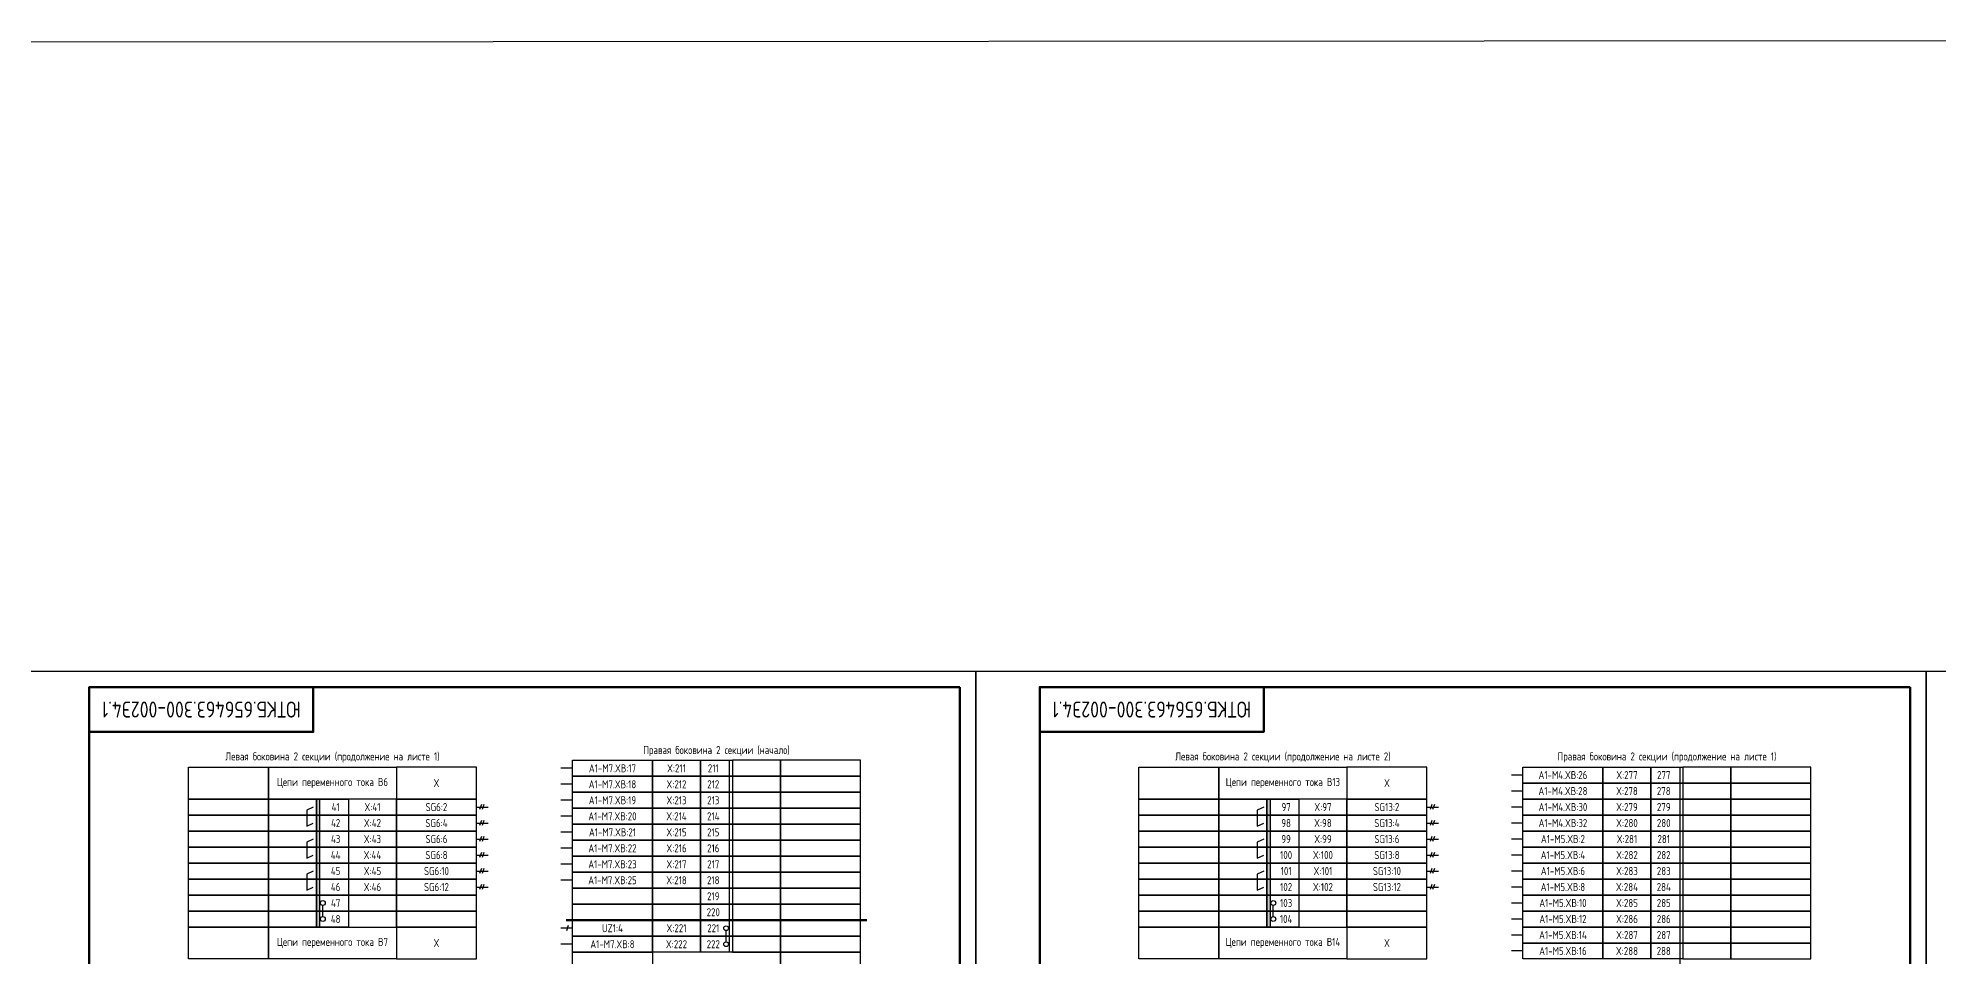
# Model space of a CAD drawing. Header units: millimetres. Extents: x -1315 to 7958, y -96 to 618.
# Drawn here: x 6181 to 6775, y 331 to 618 of the extents above; entities that cross this region are included whole.
import ezdxf

# ---------------------------------------------------------------- set-up
doc = ezdxf.new("R2010")
doc.units = ezdxf.units.MM
doc.styles.add('Gost_type_A', font='GOST_A.TTF')

# ---------------------------------------------------------------- blocks, each defined once
blk = doc.blocks.new('Штамп угловой верхний')
at = {"lineweight": 50}
blk.add_lwpolyline([(0, 0), (70, 0), (70, -14), (0, -14)], close=True, dxfattribs=at)

msp = doc.modelspace()

# ---------------------------------------------------------------- hatches: boundary and pattern name
h = msp.add_hatch(color=256)
h.dxf.hatch_style = 1
h.paths.add_polyline_path([(6269, 380.07), (6268, 380.07), (6268, 340.07), (6269, 340.07)])
h = msp.add_hatch(color=256)
h.dxf.hatch_style = 1
h.paths.add_polyline_path([(6566, 380.07), (6565, 380.07), (6565, 340.07), (6566, 340.07)])

# ---------------------------------------------------------------- linework, layer by layer
for p, q in [((6397, 392.19), (6397, 332.19)), ((6348, 389.69), (6344.38, 389.69)), ((6348, 389.69), (6344.38, 389.69)), ((6645, 387.57), (6641.38, 387.57)), ((6694, 390.07), (6694, 130.07)), ((6348, 384.69), (6344.38, 384.69)), ((6348, 384.69), (6344.38, 384.69)), ((6645, 382.57), (6641.38, 382.57)), ((6318, 377.57), (6321.62, 377.57)), ((6319.54, 378.38), (6318.96, 376.76)), ((6320.33, 378.38), (6319.75, 376.76)), ((6348, 379.69), (6344.38, 379.69)), ((6348, 379.69), (6344.38, 379.69)), ((6348, 374.69), (6344.38, 374.69)), ((6348, 374.69), (6344.38, 374.69)), ((6615, 377.57), (6618.62, 377.57)), ((6616.54, 378.38), (6615.96, 376.76)), ((6617.33, 378.38), (6616.75, 376.76)), ((6645, 377.57), (6641.38, 377.57)), ((6318, 372.57), (6321.62, 372.57)), ((6319.54, 373.38), (6318.96, 371.76)), ((6319.54, 368.38), (6318.96, 366.76)), ((6320.33, 373.38), (6319.75, 371.76)), ((6320.33, 368.38), (6319.75, 366.76)), ((6348, 369.69), (6344.38, 369.69)), ((6348, 369.69), (6344.38, 369.69)), ((6615, 372.57), (6618.62, 372.57)), ((6616.54, 373.38), (6615.96, 371.76)), ((6616.54, 368.38), (6615.96, 366.76)), ((6617.33, 373.38), (6616.75, 371.76)), ((6617.33, 368.38), (6616.75, 366.76)), ((6645, 372.57), (6641.38, 372.57)), ((6318, 367.57), (6321.62, 367.57)), ((6318, 362.57), (6321.62, 362.57)), ((6319.54, 363.38), (6318.96, 361.76)), ((6320.33, 363.38), (6319.75, 361.76)), ((6348, 364.69), (6344.38, 364.69)), ((6348, 364.69), (6344.38, 364.69)), ((6615, 367.57), (6618.62, 367.57)), ((6615, 362.57), (6618.62, 362.57)), ((6616.54, 363.38), (6615.96, 361.76)), ((6617.33, 363.38), (6616.75, 361.76)), ((6645, 367.57), (6641.38, 367.57)), ((6645, 362.57), (6641.38, 362.57)), ((6318, 357.57), (6321.62, 357.57)), ((6319.54, 358.38), (6318.96, 356.76)), ((6320.33, 358.38), (6319.75, 356.76)), ((6348, 359.69), (6344.38, 359.69)), ((6348, 359.69), (6344.38, 359.69)), ((6615, 357.57), (6618.62, 357.57)), ((6616.54, 358.38), (6615.96, 356.76)), ((6617.33, 358.38), (6616.75, 356.76)), ((6645, 357.57), (6641.38, 357.57)), ((6318, 352.57), (6321.62, 352.57)), ((6319.54, 353.38), (6318.96, 351.76)), ((6320.33, 353.38), (6319.75, 351.76)), ((6348, 354.69), (6344.38, 354.69)), ((6348, 354.69), (6344.38, 354.69)), ((6615, 352.57), (6618.62, 352.57)), ((6616.54, 353.38), (6615.96, 351.76)), ((6617.33, 353.38), (6616.75, 351.76)), ((6645, 352.57), (6641.38, 352.57)), ((6270, 343.32), (6270, 346.82)), ((6567, 343.32), (6567, 346.82)), ((6645, 347.57), (6641.38, 347.57)), ((6694, 345.07), (6694, 85.07)), ((6348, 339.69), (6344.38, 339.69)), ((6346.7, 340.51), (6346.13, 338.88)), ((6396, 335.44), (6396, 338.94)), ((6645, 342.57), (6641.38, 342.57)), ((6348, 334.69), (6344.38, 334.69)), ((6645, 337.57), (6641.38, 337.57)), ((6694, 335.07), (6694, 75.07)), ((6645, 332.57), (6641.38, 332.57))]:
    msp.add_line(p, q)
at = {"lineweight": 50}
msp.add_line((6346, 342.19), (6440, 342.19), dxfattribs=at)
for points in [[(-1315, 612), (7958.16, 618), (7958.16, -90), (-1315, -96)], [(6474, 420.07), (6474, 0.07), (6177, 0.07), (6177, 420.07)], [(6771, 420.07), (6771, 0.07), (6474, 0.07), (6474, 420.07)], [(7068, 420.07), (7068, 0.07), (6771, 0.07), (6771, 420.07)], [(6348, 392.19), (6373, 392.19), (6373, 387.19), (6348, 387.19)], [(6373, 392.19), (6388, 392.19), (6388, 387.19), (6373, 387.19)], [(6388, 392.19), (6398, 392.19), (6398, 387.19), (6388, 387.19)], [(6413, 392.19), (6398, 392.19), (6398, 387.19), (6413, 387.19)], [(6438, 392.19), (6413, 392.19), (6413, 387.19), (6438, 387.19)], [(6228, 390.07), (6253, 390.07), (6253, 380.07), (6228, 380.07)], [(6253, 390.07), (6293, 390.07), (6293, 380.07), (6253, 380.07)], [(6318, 390.07), (6293, 390.07), (6293, 380.07), (6318, 380.07)], [(6348, 387.19), (6373, 387.19), (6373, 382.19), (6348, 382.19)], [(6373, 387.19), (6388, 387.19), (6388, 382.19), (6373, 382.19)], [(6388, 387.19), (6398, 387.19), (6398, 382.19), (6388, 382.19)], [(6413, 387.19), (6398, 387.19), (6398, 382.19), (6413, 382.19)], [(6438, 387.19), (6413, 387.19), (6413, 382.19), (6438, 382.19)], [(6525, 390.07), (6550, 390.07), (6550, 380.07), (6525, 380.07)], [(6550, 390.07), (6590, 390.07), (6590, 380.07), (6550, 380.07)], [(6615, 390.07), (6590, 390.07), (6590, 380.07), (6615, 380.07)], [(6645, 390.07), (6670, 390.07), (6670, 385.07), (6645, 385.07)], [(6670, 390.07), (6685, 390.07), (6685, 385.07), (6670, 385.07)], [(6685, 390.07), (6695, 390.07), (6695, 385.07), (6685, 385.07)], [(6710, 390.07), (6695, 390.07), (6695, 385.07), (6710, 385.07)], [(6735, 390.07), (6710, 390.07), (6710, 385.07), (6735, 385.07)], [(6348, 382.19), (6373, 382.19), (6373, 377.19), (6348, 377.19)], [(6373, 382.19), (6388, 382.19), (6388, 377.19), (6373, 377.19)], [(6388, 382.19), (6398, 382.19), (6398, 377.19), (6388, 377.19)], [(6413, 382.19), (6398, 382.19), (6398, 377.19), (6413, 377.19)], [(6438, 382.19), (6413, 382.19), (6413, 377.19), (6438, 377.19)], [(6645, 385.07), (6670, 385.07), (6670, 380.07), (6645, 380.07)], [(6670, 385.07), (6685, 385.07), (6685, 380.07), (6670, 380.07)], [(6685, 385.07), (6695, 385.07), (6695, 380.07), (6685, 380.07)], [(6710, 385.07), (6695, 385.07), (6695, 380.07), (6710, 380.07)], [(6735, 385.07), (6710, 385.07), (6710, 380.07), (6735, 380.07)], [(6228, 380.07), (6253, 380.07), (6253, 375.07), (6228, 375.07)], [(6228, 375.07), (6253, 375.07), (6253, 370.07), (6228, 370.07)], [(6253, 380.07), (6268, 380.07), (6268, 375.07), (6253, 375.07)], [(6253, 375.07), (6268, 375.07), (6268, 370.07), (6253, 370.07)], [(6268, 380.07), (6278, 380.07), (6278, 375.07), (6268, 375.07)], [(6268, 375.07), (6278, 375.07), (6278, 370.07), (6268, 370.07)], [(6293, 380.07), (6278, 380.07), (6278, 375.07), (6293, 375.07)], [(6293, 375.07), (6278, 375.07), (6278, 370.07), (6293, 370.07)], [(6318, 380.07), (6293, 380.07), (6293, 375.07), (6318, 375.07)], [(6318, 375.07), (6293, 375.07), (6293, 370.07), (6318, 370.07)], [(6348, 377.19), (6373, 377.19), (6373, 372.19), (6348, 372.19)], [(6373, 377.19), (6388, 377.19), (6388, 372.19), (6373, 372.19)], [(6388, 377.19), (6398, 377.19), (6398, 372.19), (6388, 372.19)], [(6413, 377.19), (6398, 377.19), (6398, 372.19), (6413, 372.19)], [(6438, 377.19), (6413, 377.19), (6413, 372.19), (6438, 372.19)], [(6525, 380.07), (6550, 380.07), (6550, 375.07), (6525, 375.07)], [(6525, 375.07), (6550, 375.07), (6550, 370.07), (6525, 370.07)], [(6550, 380.07), (6565, 380.07), (6565, 375.07), (6550, 375.07)], [(6550, 375.07), (6565, 375.07), (6565, 370.07), (6550, 370.07)], [(6565, 380.07), (6575, 380.07), (6575, 375.07), (6565, 375.07)], [(6565, 375.07), (6575, 375.07), (6575, 370.07), (6565, 370.07)], [(6590, 380.07), (6575, 380.07), (6575, 375.07), (6590, 375.07)], [(6590, 375.07), (6575, 375.07), (6575, 370.07), (6590, 370.07)], [(6615, 380.07), (6590, 380.07), (6590, 375.07), (6615, 375.07)], [(6615, 375.07), (6590, 375.07), (6590, 370.07), (6615, 370.07)], [(6645, 380.07), (6670, 380.07), (6670, 375.07), (6645, 375.07)], [(6645, 375.07), (6670, 375.07), (6670, 370.07), (6645, 370.07)], [(6670, 380.07), (6685, 380.07), (6685, 375.07), (6670, 375.07)], [(6670, 375.07), (6685, 375.07), (6685, 370.07), (6670, 370.07)], [(6685, 380.07), (6695, 380.07), (6695, 375.07), (6685, 375.07)], [(6685, 375.07), (6695, 375.07), (6695, 370.07), (6685, 370.07)], [(6710, 380.07), (6695, 380.07), (6695, 375.07), (6710, 375.07)], [(6710, 375.07), (6695, 375.07), (6695, 370.07), (6710, 370.07)], [(6735, 380.07), (6710, 380.07), (6710, 375.07), (6735, 375.07)], [(6735, 375.07), (6710, 375.07), (6710, 370.07), (6735, 370.07)], [(6228, 370.07), (6253, 370.07), (6253, 365.07), (6228, 365.07)], [(6253, 370.07), (6268, 370.07), (6268, 365.07), (6253, 365.07)], [(6268, 370.07), (6278, 370.07), (6278, 365.07), (6268, 365.07)], [(6293, 370.07), (6278, 370.07), (6278, 365.07), (6293, 365.07)], [(6318, 370.07), (6293, 370.07), (6293, 365.07), (6318, 365.07)], [(6348, 372.19), (6373, 372.19), (6373, 367.19), (6348, 367.19)], [(6373, 372.19), (6388, 372.19), (6388, 367.19), (6373, 367.19)], [(6388, 372.19), (6398, 372.19), (6398, 367.19), (6388, 367.19)], [(6413, 372.19), (6398, 372.19), (6398, 367.19), (6413, 367.19)], [(6438, 372.19), (6413, 372.19), (6413, 367.19), (6438, 367.19)], [(6525, 370.07), (6550, 370.07), (6550, 365.07), (6525, 365.07)], [(6550, 370.07), (6565, 370.07), (6565, 365.07), (6550, 365.07)], [(6565, 370.07), (6575, 370.07), (6575, 365.07), (6565, 365.07)], [(6590, 370.07), (6575, 370.07), (6575, 365.07), (6590, 365.07)], [(6615, 370.07), (6590, 370.07), (6590, 365.07), (6615, 365.07)], [(6645, 370.07), (6670, 370.07), (6670, 365.07), (6645, 365.07)], [(6670, 370.07), (6685, 370.07), (6685, 365.07), (6670, 365.07)], [(6685, 370.07), (6695, 370.07), (6695, 365.07), (6685, 365.07)], [(6710, 370.07), (6695, 370.07), (6695, 365.07), (6710, 365.07)], [(6735, 370.07), (6710, 370.07), (6710, 365.07), (6735, 365.07)], [(6228, 365.07), (6253, 365.07), (6253, 360.07), (6228, 360.07)], [(6253, 365.07), (6268, 365.07), (6268, 360.07), (6253, 360.07)], [(6268, 365.07), (6278, 365.07), (6278, 360.07), (6268, 360.07)], [(6293, 365.07), (6278, 365.07), (6278, 360.07), (6293, 360.07)], [(6318, 365.07), (6293, 365.07), (6293, 360.07), (6318, 360.07)], [(6348, 367.19), (6373, 367.19), (6373, 362.19), (6348, 362.19)], [(6373, 367.19), (6388, 367.19), (6388, 362.19), (6373, 362.19)], [(6388, 367.19), (6398, 367.19), (6398, 362.19), (6388, 362.19)], [(6413, 367.19), (6398, 367.19), (6398, 362.19), (6413, 362.19)], [(6438, 367.19), (6413, 367.19), (6413, 362.19), (6438, 362.19)], [(6525, 365.07), (6550, 365.07), (6550, 360.07), (6525, 360.07)], [(6550, 365.07), (6565, 365.07), (6565, 360.07), (6550, 360.07)], [(6565, 365.07), (6575, 365.07), (6575, 360.07), (6565, 360.07)], [(6590, 365.07), (6575, 365.07), (6575, 360.07), (6590, 360.07)], [(6615, 365.07), (6590, 365.07), (6590, 360.07), (6615, 360.07)], [(6645, 365.07), (6670, 365.07), (6670, 360.07), (6645, 360.07)], [(6670, 365.07), (6685, 365.07), (6685, 360.07), (6670, 360.07)], [(6685, 365.07), (6695, 365.07), (6695, 360.07), (6685, 360.07)], [(6710, 365.07), (6695, 365.07), (6695, 360.07), (6710, 360.07)], [(6735, 365.07), (6710, 365.07), (6710, 360.07), (6735, 360.07)], [(6228, 360.07), (6253, 360.07), (6253, 355.07), (6228, 355.07)], [(6253, 360.07), (6268, 360.07), (6268, 355.07), (6253, 355.07)], [(6268, 360.07), (6278, 360.07), (6278, 355.07), (6268, 355.07)], [(6293, 360.07), (6278, 360.07), (6278, 355.07), (6293, 355.07)], [(6318, 360.07), (6293, 360.07), (6293, 355.07), (6318, 355.07)], [(6348, 362.19), (6373, 362.19), (6373, 357.19), (6348, 357.19)], [(6348, 357.19), (6373, 357.19), (6373, 352.19), (6348, 352.19)], [(6373, 362.19), (6388, 362.19), (6388, 357.19), (6373, 357.19)], [(6373, 357.19), (6388, 357.19), (6388, 352.19), (6373, 352.19)], [(6388, 362.19), (6398, 362.19), (6398, 357.19), (6388, 357.19)], [(6388, 357.19), (6398, 357.19), (6398, 352.19), (6388, 352.19)], [(6413, 362.19), (6398, 362.19), (6398, 357.19), (6413, 357.19)], [(6413, 357.19), (6398, 357.19), (6398, 352.19), (6413, 352.19)], [(6438, 362.19), (6413, 362.19), (6413, 357.19), (6438, 357.19)], [(6438, 357.19), (6413, 357.19), (6413, 352.19), (6438, 352.19)], [(6525, 360.07), (6550, 360.07), (6550, 355.07), (6525, 355.07)], [(6550, 360.07), (6565, 360.07), (6565, 355.07), (6550, 355.07)], [(6565, 360.07), (6575, 360.07), (6575, 355.07), (6565, 355.07)], [(6590, 360.07), (6575, 360.07), (6575, 355.07), (6590, 355.07)], [(6615, 360.07), (6590, 360.07), (6590, 355.07), (6615, 355.07)], [(6645, 360.07), (6670, 360.07), (6670, 355.07), (6645, 355.07)], [(6670, 360.07), (6685, 360.07), (6685, 355.07), (6670, 355.07)], [(6685, 360.07), (6695, 360.07), (6695, 355.07), (6685, 355.07)], [(6710, 360.07), (6695, 360.07), (6695, 355.07), (6710, 355.07)], [(6735, 360.07), (6710, 360.07), (6710, 355.07), (6735, 355.07)], [(6228, 355.07), (6253, 355.07), (6253, 350.07), (6228, 350.07)], [(6253, 355.07), (6268, 355.07), (6268, 350.07), (6253, 350.07)], [(6268, 355.07), (6278, 355.07), (6278, 350.07), (6268, 350.07)], [(6293, 355.07), (6278, 355.07), (6278, 350.07), (6293, 350.07)], [(6318, 355.07), (6293, 355.07), (6293, 350.07), (6318, 350.07)], [(6348, 352.19), (6373, 352.19), (6373, 347.19), (6348, 347.19)], [(6373, 352.19), (6388, 352.19), (6388, 347.19), (6373, 347.19)], [(6388, 352.19), (6398, 352.19), (6398, 347.19), (6388, 347.19)], [(6413, 352.19), (6398, 352.19), (6398, 347.19), (6413, 347.19)], [(6438, 352.19), (6413, 352.19), (6413, 347.19), (6438, 347.19)], [(6525, 355.07), (6550, 355.07), (6550, 350.07), (6525, 350.07)], [(6550, 355.07), (6565, 355.07), (6565, 350.07), (6550, 350.07)], [(6565, 355.07), (6575, 355.07), (6575, 350.07), (6565, 350.07)], [(6590, 355.07), (6575, 355.07), (6575, 350.07), (6590, 350.07)], [(6615, 355.07), (6590, 355.07), (6590, 350.07), (6615, 350.07)], [(6645, 355.07), (6670, 355.07), (6670, 350.07), (6645, 350.07)], [(6670, 355.07), (6685, 355.07), (6685, 350.07), (6670, 350.07)], [(6685, 355.07), (6695, 355.07), (6695, 350.07), (6685, 350.07)], [(6710, 355.07), (6695, 355.07), (6695, 350.07), (6710, 350.07)], [(6735, 355.07), (6710, 355.07), (6710, 350.07), (6735, 350.07)], [(6228, 350.07), (6253, 350.07), (6253, 345.07), (6228, 345.07)], [(6228, 345.07), (6253, 345.07), (6253, 340.07), (6228, 340.07)], [(6253, 350.07), (6268, 350.07), (6268, 345.07), (6253, 345.07)], [(6253, 345.07), (6268, 345.07), (6268, 340.07), (6253, 340.07)], [(6268, 350.07), (6278, 350.07), (6278, 345.07), (6268, 345.07)], [(6268, 345.07), (6278, 345.07), (6278, 340.07), (6268, 340.07)], [(6293, 350.07), (6278, 350.07), (6278, 345.07), (6293, 345.07)], [(6293, 345.07), (6278, 345.07), (6278, 340.07), (6293, 340.07)], [(6318, 350.07), (6293, 350.07), (6293, 345.07), (6318, 345.07)], [(6318, 345.07), (6293, 345.07), (6293, 340.07), (6318, 340.07)], [(6348, 347.19), (6373, 347.19), (6373, 342.19), (6348, 342.19)], [(6373, 347.19), (6388, 347.19), (6388, 342.19), (6373, 342.19)], [(6388, 347.19), (6398, 347.19), (6398, 342.19), (6388, 342.19)], [(6413, 347.19), (6398, 347.19), (6398, 342.19), (6413, 342.19)], [(6438, 347.19), (6413, 347.19), (6413, 342.19), (6438, 342.19)], [(6525, 350.07), (6550, 350.07), (6550, 345.07), (6525, 345.07)], [(6525, 345.07), (6550, 345.07), (6550, 340.07), (6525, 340.07)], [(6550, 350.07), (6565, 350.07), (6565, 345.07), (6550, 345.07)], [(6550, 345.07), (6565, 345.07), (6565, 340.07), (6550, 340.07)], [(6565, 350.07), (6575, 350.07), (6575, 345.07), (6565, 345.07)], [(6565, 345.07), (6575, 345.07), (6575, 340.07), (6565, 340.07)], [(6590, 350.07), (6575, 350.07), (6575, 345.07), (6590, 345.07)], [(6590, 345.07), (6575, 345.07), (6575, 340.07), (6590, 340.07)], [(6615, 350.07), (6590, 350.07), (6590, 345.07), (6615, 345.07)], [(6615, 345.07), (6590, 345.07), (6590, 340.07), (6615, 340.07)], [(6645, 350.07), (6670, 350.07), (6670, 345.07), (6645, 345.07)], [(6645, 345.07), (6670, 345.07), (6670, 340.07), (6645, 340.07)], [(6670, 350.07), (6685, 350.07), (6685, 345.07), (6670, 345.07)], [(6670, 345.07), (6685, 345.07), (6685, 340.07), (6670, 340.07)], [(6685, 350.07), (6695, 350.07), (6695, 345.07), (6685, 345.07)], [(6685, 345.07), (6695, 345.07), (6695, 340.07), (6685, 340.07)], [(6710, 350.07), (6695, 350.07), (6695, 345.07), (6710, 345.07)], [(6710, 345.07), (6695, 345.07), (6695, 340.07), (6710, 340.07)], [(6735, 350.07), (6710, 350.07), (6710, 345.07), (6735, 345.07)], [(6735, 345.07), (6710, 345.07), (6710, 340.07), (6735, 340.07)], [(6228, 340.07), (6253, 340.07), (6253, 330.07), (6228, 330.07)], [(6253, 340.07), (6293, 340.07), (6293, 330.07), (6253, 330.07)], [(6318, 340.07), (6293, 340.07), (6293, 330.07), (6318, 330.07)], [(6348, 342.19), (6373, 342.19), (6373, 337.19), (6348, 337.19)], [(6373, 342.19), (6388, 342.19), (6388, 337.19), (6373, 337.19)], [(6388, 342.19), (6398, 342.19), (6398, 337.19), (6388, 337.19)], [(6413, 342.19), (6398, 342.19), (6398, 337.19), (6413, 337.19)], [(6438, 342.19), (6413, 342.19), (6413, 337.19), (6438, 337.19)], [(6525, 340.07), (6550, 340.07), (6550, 330.07), (6525, 330.07)], [(6550, 340.07), (6590, 340.07), (6590, 330.07), (6550, 330.07)], [(6615, 340.07), (6590, 340.07), (6590, 330.07), (6615, 330.07)], [(6645, 340.07), (6670, 340.07), (6670, 335.07), (6645, 335.07)], [(6670, 340.07), (6685, 340.07), (6685, 335.07), (6670, 335.07)], [(6685, 340.07), (6695, 340.07), (6695, 335.07), (6685, 335.07)], [(6710, 340.07), (6695, 340.07), (6695, 335.07), (6710, 335.07)], [(6735, 340.07), (6710, 340.07), (6710, 335.07), (6735, 335.07)], [(6348, 337.19), (6373, 337.19), (6373, 332.19), (6348, 332.19)], [(6373, 337.19), (6388, 337.19), (6388, 332.19), (6373, 332.19)], [(6388, 337.19), (6398, 337.19), (6398, 332.19), (6388, 332.19)], [(6413, 337.19), (6398, 337.19), (6398, 332.19), (6413, 332.19)], [(6438, 337.19), (6413, 337.19), (6413, 332.19), (6438, 332.19)], [(6645, 335.07), (6670, 335.07), (6670, 330.07), (6645, 330.07)], [(6670, 335.07), (6685, 335.07), (6685, 330.07), (6670, 330.07)], [(6685, 335.07), (6695, 335.07), (6695, 330.07), (6685, 330.07)], [(6710, 335.07), (6695, 335.07), (6695, 330.07), (6710, 330.07)], [(6735, 335.07), (6710, 335.07), (6710, 330.07), (6735, 330.07)], [(6348, 332.19), (6373, 332.19), (6373, 322.19), (6348, 322.19)], [(6413, 332.19), (6373, 332.19), (6373, 322.19), (6413, 322.19)], [(6438, 332.19), (6413, 332.19), (6413, 322.19), (6438, 322.19)]]:
    msp.add_lwpolyline(points, close=True)
for points in [[(6469, 415.07), (6469, 5.07), (6197, 5.07), (6197, 415.07)], [(6766, 415.07), (6766, 5.07), (6494, 5.07), (6494, 415.07)]]:
    msp.add_lwpolyline(points, close=True, dxfattribs=at)
for points in [[(6267, 377.57), (6265, 376.57), (6265, 371.57), (6267, 372.57)], [(6268, 340.07), (6268, 380.07), (6269, 380.07), (6269, 340.07)], [(6564, 377.57), (6562, 376.57), (6562, 371.57), (6564, 372.57)], [(6565, 340.07), (6565, 380.07), (6566, 380.07), (6566, 340.07)], [(6267, 367.57), (6265, 366.57), (6265, 361.57), (6267, 362.57)], [(6564, 367.57), (6562, 366.57), (6562, 361.57), (6564, 362.57)], [(6267, 357.57), (6265, 356.57), (6265, 351.57), (6267, 352.57)], [(6564, 357.57), (6562, 356.57), (6562, 351.57), (6564, 352.57)]]:
    msp.add_lwpolyline(points)
for centre in [(6270, 347.57), (6567, 347.57), (6270, 342.57), (6396, 339.69), (6567, 342.57), (6396, 334.69)]:
    msp.add_circle(centre, 0.75)

# ---------------------------------------------------------------- block references
for p in [(6197, 415.07), (6494, 415.07)]:
    msp.add_blockref('Штамп угловой верхний', p)

# ---------------------------------------------------------------- texts
at = {"char_height": 5, "width": 70, "attachment_point": 5, "rotation": 180, "style": 'Gost_type_A'}
for insert in [(6232, 408.07), (6529, 408.07)]:
    msp.add_mtext('ЮТКБ.656463.300-002Э4.1', dxfattribs=dict(at, insert=insert))
at = {"char_height": 2.5, "attachment_point": 5, "style": 'Gost_type_A'}
for s, insert, width in [('Левая боковина 2 секции (продолжение на листе 1)', (6273, 393.07), 90), ('Правая боковина 2 секции (начало)', (6393, 395.07), 90), ('Левая боковина 2 секции (продолжение на листе 2)', (6570, 393.07), 90), ('Правая боковина 2 секции (продолжение на листе 1)', (6690, 393.07), 90), ('Цепи переменного тока В6', (6273, 385.07), 40), ('X', (6305.5, 385.07), 25), ('A1-M7.XВ:17', (6360.5, 389.69), 25), ('Цепи переменного тока В13', (6570, 385.07), 40), ('X', (6602.5, 385.07), 25), ('A1-M4.XВ:26', (6657.5, 387.57), 25), ('A1-M7.XВ:18', (6360.5, 384.69), 25), ('A1-M7.XВ:19', (6360.5, 379.69), 25), ('A1-M4.XВ:28', (6657.5, 382.57), 25), ('SG6:2', (6305.5, 377.57), 25), ('A1-M7.XВ:20', (6360.5, 374.69), 25), ('SG13:2', (6602.5, 377.57), 25), ('A1-M4.XВ:30', (6657.5, 377.57), 25), ('SG6:4', (6305.5, 372.57), 25), ('SG6:6', (6305.5, 367.57), 25), ('A1-M7.XВ:21', (6360.5, 369.69), 25), ('SG13:4', (6602.5, 372.57), 25), ('SG13:6', (6602.5, 367.57), 25), ('A1-M4.XВ:32', (6657.5, 372.57), 25), ('A1-M5.XВ:2', (6657.5, 367.57), 25), ('SG6:8', (6305.5, 362.57), 25), ('A1-M7.XВ:22', (6360.5, 364.69), 25), ('SG13:8', (6602.5, 362.57), 25), ('A1-M5.XВ:4', (6657.5, 362.57), 25), ('SG6:10', (6305.5, 357.57), 25), ('A1-M7.XВ:23', (6360.5, 359.69), 25), ('SG13:10', (6602.5, 357.57), 25), ('A1-M5.XВ:6', (6657.5, 357.57), 25), ('SG6:12', (6305.5, 352.57), 25), ('A1-M7.XВ:25', (6360.5, 354.69), 25), ('SG13:12', (6602.5, 352.57), 25), ('A1-M5.XВ:8', (6657.5, 352.57), 25), ('A1-M5.XВ:10', (6657.5, 347.57), 25), ('UZ1:4', (6360.5, 339.69), 25), ('A1-M5.XВ:14', (6657.5, 337.57), 25), ('A1-M5.XВ:12', (6657.5, 342.57), 25), ('Цепи переменного тока В7', (6273, 335.07), 40), ('X', (6305.5, 335.07), 25), ('A1-M7.XВ:8', (6360.5, 334.69), 25), ('Цепи переменного тока В14', (6570, 335.07), 40), ('X', (6602.5, 335.07), 25), ('A1-M5.XВ:16', (6657.5, 332.57), 25)]:
    msp.add_mtext(s, dxfattribs=dict(at, insert=insert, width=width))
at = {"ltscale": 10, "char_height": 2.5, "attachment_point": 5, "style": 'Gost_type_A'}
for s, insert, width in [('X:211', (6380.5, 389.69), 15), ('211', (6392, 389.69), 8), ('X:277', (6677.5, 387.57), 15), ('277', (6689, 387.57), 8), ('X:213', (6380.5, 379.69), 15), ('X:212', (6380.5, 384.69), 15), ('213', (6392, 379.69), 8), ('212', (6392, 384.69), 8), ('X:278', (6677.5, 382.57), 15), ('278', (6689, 382.57), 8), ('41', (6274, 377.57), 8), ('X:41', (6285.5, 377.57), 15), ('X:214', (6380.5, 374.69), 15), ('214', (6392, 374.69), 8), ('97', (6571, 377.57), 8), ('X:97', (6582.5, 377.57), 15), ('X:279', (6677.5, 377.57), 15), ('279', (6689, 377.57), 8), ('43', (6274, 367.57), 8), ('42', (6274, 372.57), 8), ('X:43', (6285.5, 367.57), 15), ('X:42', (6285.5, 372.57), 15), ('X:215', (6380.5, 369.69), 15), ('215', (6392, 369.69), 8), ('98', (6571, 372.57), 8), ('99', (6571, 367.57), 8), ('X:98', (6582.5, 372.57), 15), ('X:99', (6582.5, 367.57), 15), ('X:280', (6677.5, 372.57), 15), ('X:281', (6677.5, 367.57), 15), ('280', (6689, 372.57), 8), ('281', (6689, 367.57), 8), ('44', (6274, 362.57), 8), ('X:44', (6285.5, 362.57), 15), ('X:216', (6380.5, 364.69), 15), ('216', (6392, 364.69), 8), ('100', (6571, 362.57), 8), ('X:100', (6582.5, 362.57), 15), ('X:282', (6677.5, 362.57), 15), ('282', (6689, 362.57), 8), ('45', (6274, 357.57), 8), ('X:45', (6285.5, 357.57), 15), ('X:217', (6380.5, 359.69), 15), ('217', (6392, 359.69), 8), ('101', (6571, 357.57), 8), ('X:101', (6582.5, 357.57), 15), ('X:283', (6677.5, 357.57), 15), ('283', (6689, 357.57), 8), ('46', (6274, 352.57), 8), ('X:46', (6285.5, 352.57), 15), ('X:218', (6380.5, 354.69), 15), ('218', (6392, 354.69), 8), ('219', (6392, 349.69), 8), ('102', (6571, 352.57), 8), ('X:102', (6582.5, 352.57), 15), ('X:284', (6677.5, 352.57), 15), ('284', (6689, 352.57), 8), ('47', (6274, 347.57), 8), ('220', (6392, 344.69), 8), ('103', (6571, 347.57), 8), ('X:285', (6677.5, 347.57), 15), ('285', (6689, 347.57), 8), ('48', (6274, 342.57), 8), ('X:221', (6380.5, 339.69), 15), ('221', (6392, 339.69), 8), ('104', (6571, 342.57), 8), ('X:286', (6677.5, 342.57), 15), ('X:287', (6677.5, 337.57), 15), ('286', (6689, 342.57), 8), ('287', (6689, 337.57), 8), ('X:222', (6380.5, 334.69), 15), ('222', (6392, 334.69), 8), ('X:288', (6677.5, 332.57), 15), ('288', (6689, 332.57), 8)]:
    msp.add_mtext(s, dxfattribs=dict(at, insert=insert, width=width))

doc.saveas('drawing.dxf')
